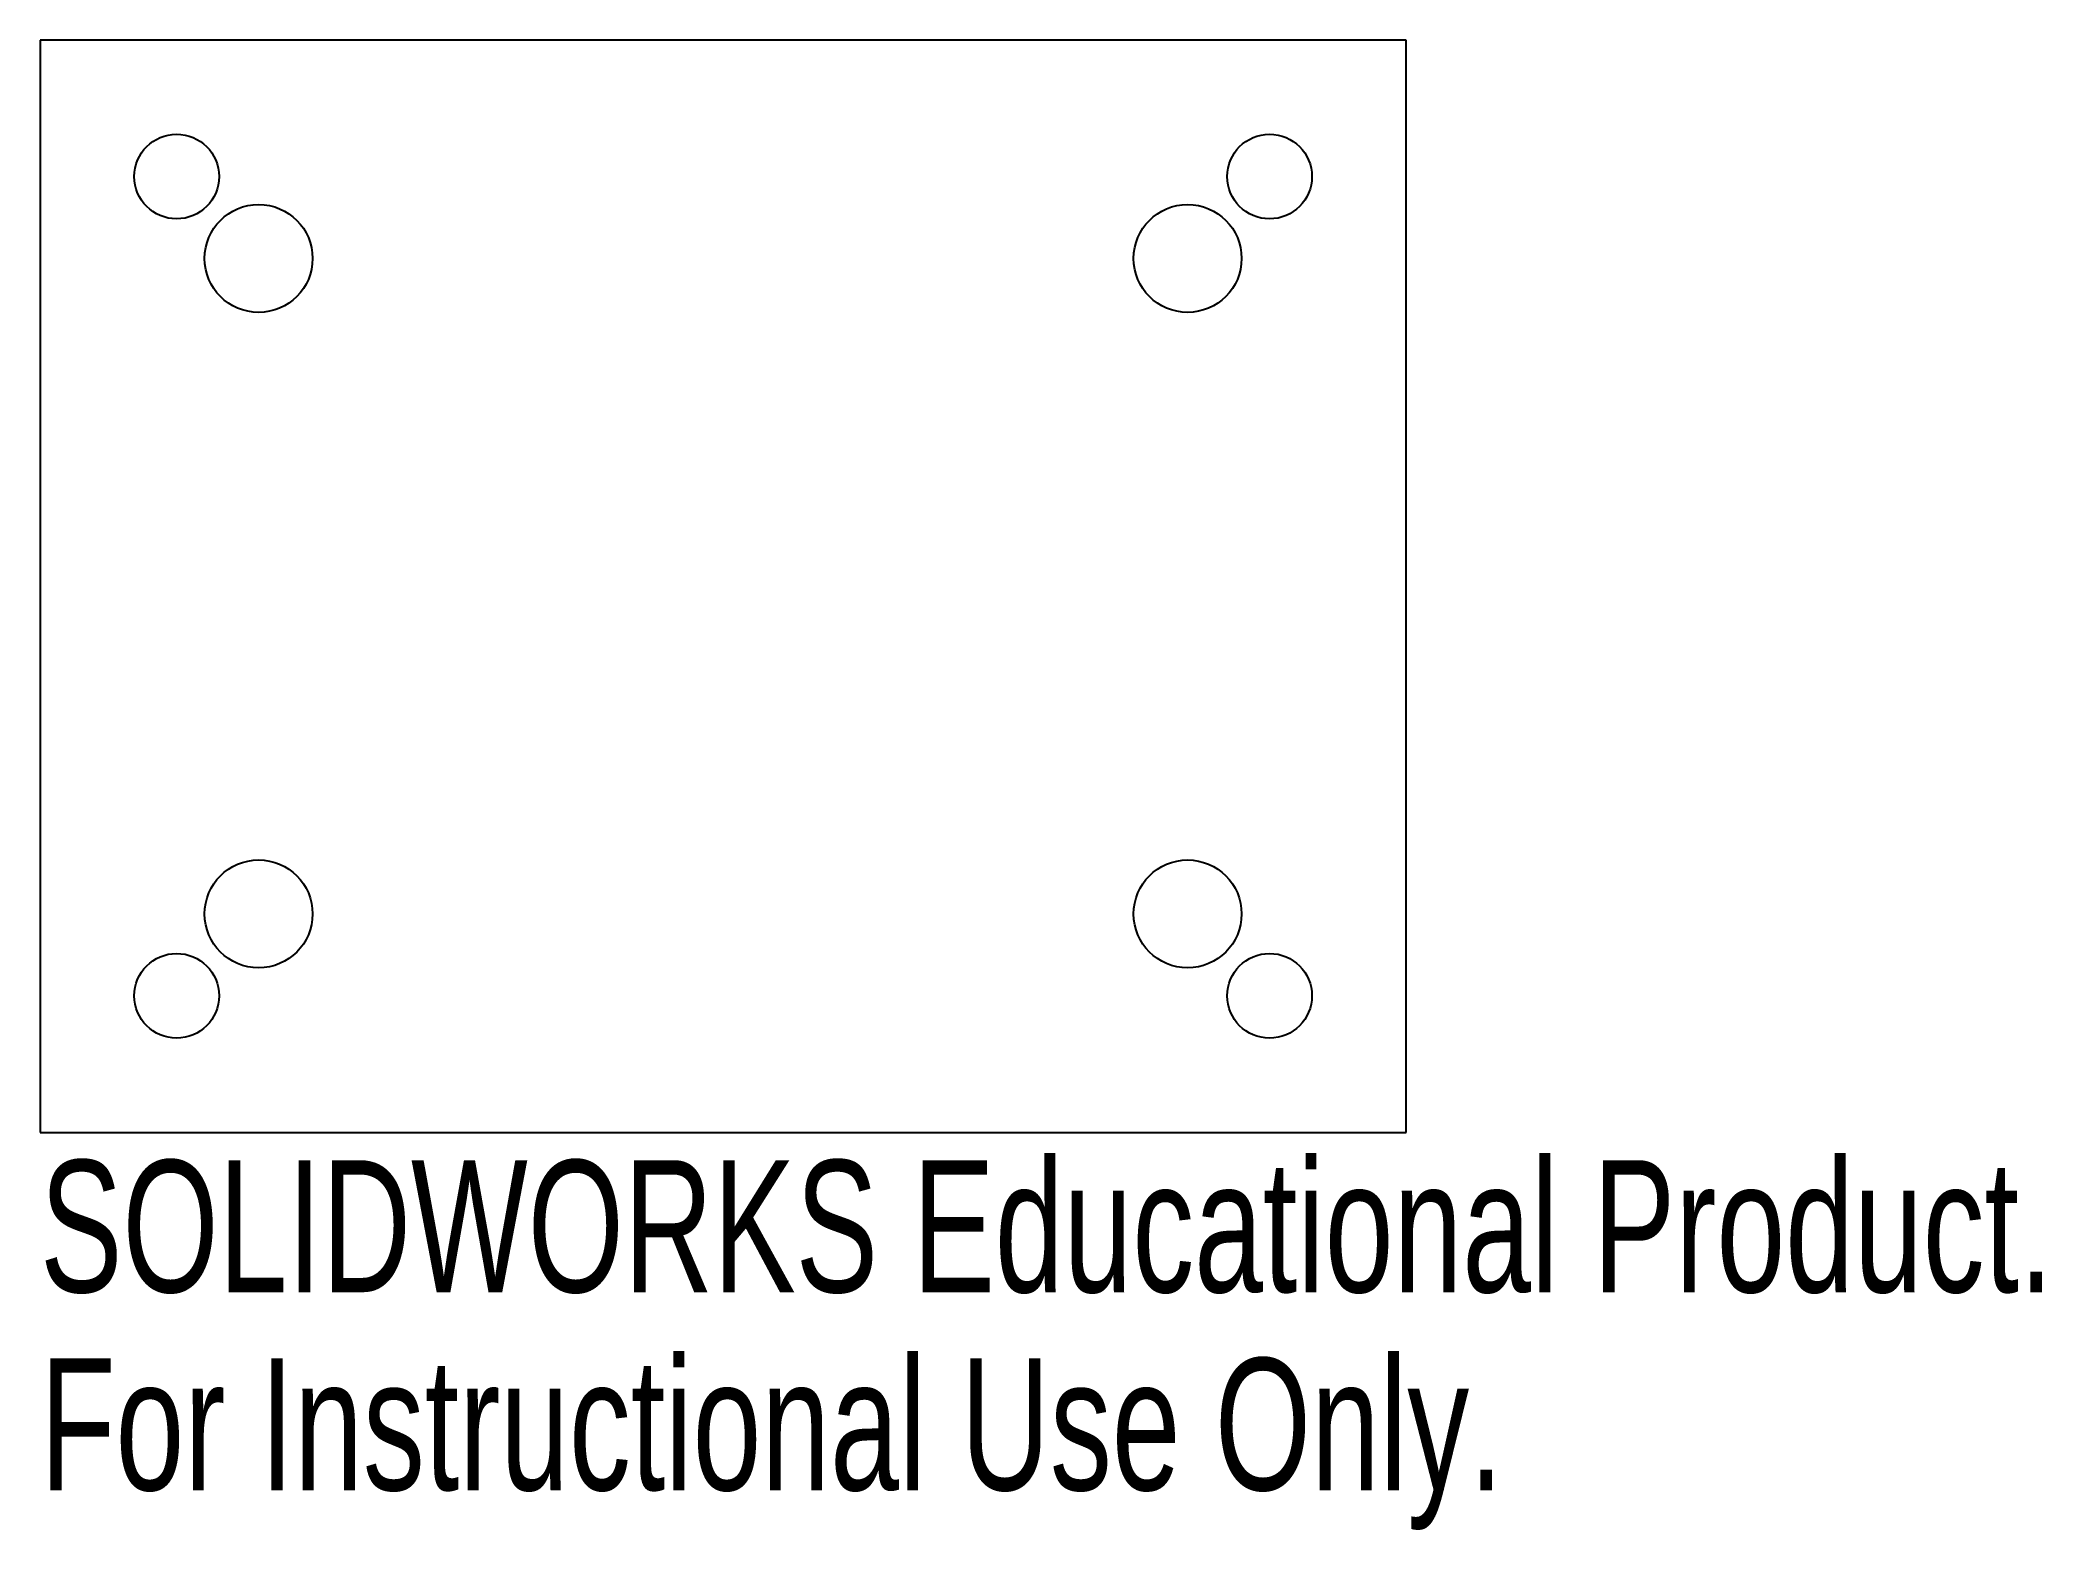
# Model space of a CAD drawing. Header units: millimetres. Extents: x 0 to 73.3, y -14.6 to 40.
import ezdxf

# ---------------------------------------------------------------- set-up
doc = ezdxf.new("R2010")
doc.units = ezdxf.units.MM
doc.styles.add('SLDTEXTSTYLE0', font='TXT', dxfattribs={"width": 0.7})

msp = doc.modelspace()

# ---------------------------------------------------------------- linework, layer by layer
at = {"color": 7, "linetype": 'Continuous', "lineweight": 25}
for p, q in [((0, 40), (0, 0)), ((50, 40), (0, 40)), ((50, 0), (50, 40)), ((0, 0), (50, 0))]:
    msp.add_line(p, q, dxfattribs=at)
for centre, radius in [((5, 35), 1.55), ((45, 35), 1.55), ((8, 32), 1.975), ((42, 32), 1.975), ((8, 8), 1.975), ((42, 8), 1.975), ((5, 5), 1.55), ((45, 5), 1.55)]:
    msp.add_circle(centre, radius, dxfattribs=at)

# ---------------------------------------------------------------- texts
at = {"color": 7, "linetype": 'Continuous', "char_height": 4.83362, "attachment_point": 1, "style": 'SLDTEXTSTYLE0'}
for s, insert in [('SOLIDWORKS Educational Product.', (0, -1.02)), ('For Instructional Use Only.', (0, -8.27))]:
    msp.add_mtext(s, dxfattribs=dict(at, insert=insert))

doc.saveas('drawing.dxf')
